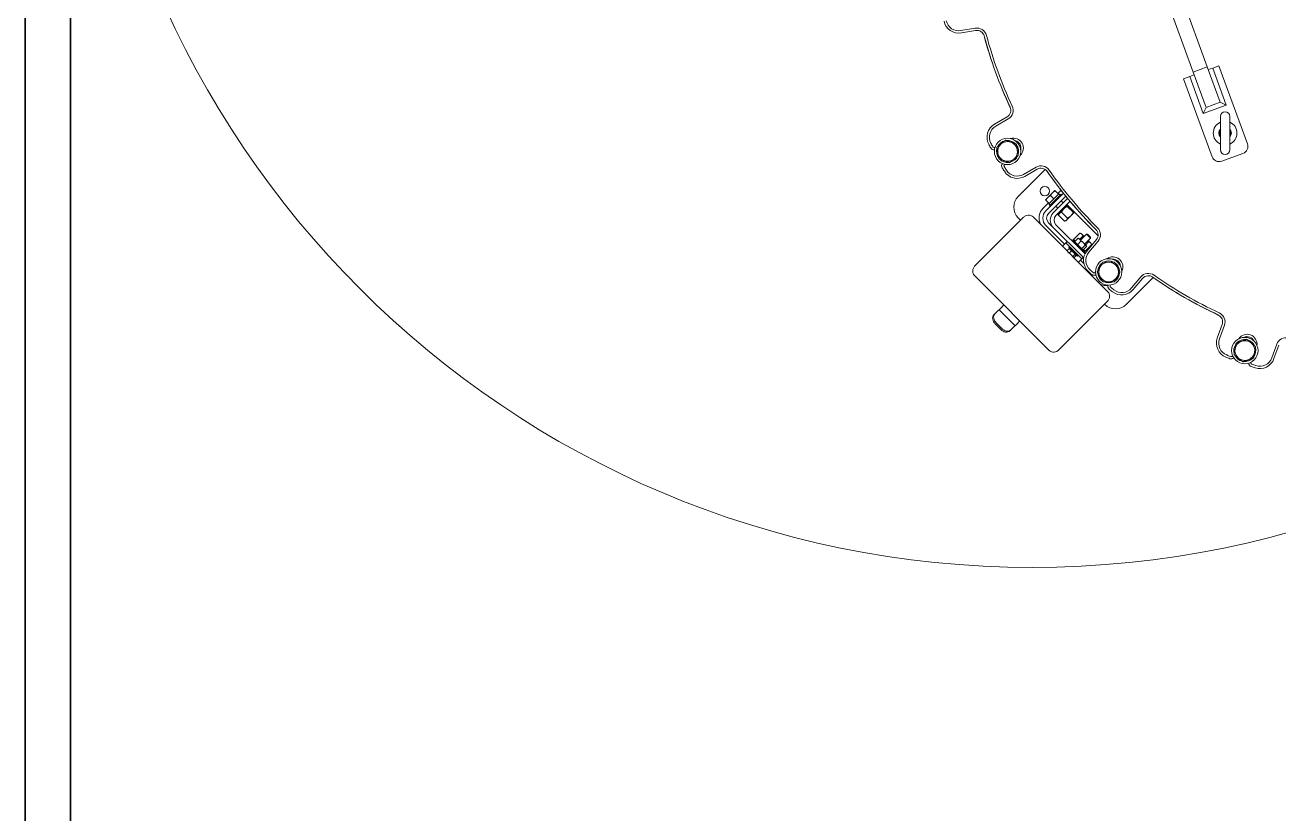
# Model space of a CAD drawing. Header units: inches. Extents: x 20 to 536, y 8 to 344.
# Drawn here: x 20 to 103.1, y 194.9 to 247.1 of the extents above; entities that cross this region are included whole.
import ezdxf

# ---------------------------------------------------------------- set-up
doc = ezdxf.new("R2010")
doc.units = ezdxf.units.IN
doc.header["$LTSCALE"] = 16
doc.header["$MEASUREMENT"] = 0
doc.layers.get('0').update_dxf_attribs({"lineweight": 25})
doc.layers.add('Border', color=7, linetype='Continuous', lineweight=35)
doc.layers.add('Visible', color=7, linetype='Continuous', lineweight=18)

# ---------------------------------------------------------------- blocks, each defined once
blk = doc.blocks.new('Borders 22x34_D')
at = {"layer": 'Border'}
for p, q in [((1.25, 21.5), (1.25, 0.5)), ((1.4375, 0.5), (1.4375, 21.3125))]:
    blk.add_line(p, q, dxfattribs=at)

msp = doc.modelspace()

# ---------------------------------------------------------------- linework, layer by layer
at = {"layer": 'Visible', "linetype": 'Continuous', "lineweight": 18}
for p, q in [((88.474944, 271.342272), (98.353528, 244.364013)), ((97.414501, 244.020171), (89.301675, 266.176173)), ((82.971726, 246.926306), (82.03004, 246.760261)), ((82.056956, 246.607616), (82.998642, 246.77366)), ((98.353528, 244.364013), (97.414501, 244.020171)), ((99.213133, 242.016444), (98.353528, 244.364013)), ((98.715743, 244.283658), (99.126567, 244.434089)), ((99.126567, 244.434089), (101.017699, 239.269438)), ((96.778998, 243.574484), (97.189823, 243.724915)), ((98.67013, 238.409833), (96.778998, 243.574484)), ((97.189823, 243.724915), (97.483269, 243.832365)), ((97.189823, 243.724915), (98.08811, 241.271705)), ((97.414501, 244.020171), (98.274106, 241.672602)), ((98.715743, 244.283658), (98.422297, 244.176207)), ((99.61403, 241.830449), (98.715743, 244.283658)), ((98.08811, 241.271705), (99.61403, 241.830449)), ((98.274106, 241.672602), (99.213133, 242.016444)), ((99.61403, 241.830449), (99.213133, 242.016444)), ((85.08321, 241.046357), (84.255105, 240.56825)), ((98.08811, 241.271705), (98.274106, 241.672602)), ((99.21949, 241.073688), (99.21949, 238.868964)), ((99.849411, 238.868964), (99.849411, 241.073688)), ((84.332605, 240.434016), (85.16071, 240.912123)), ((84.288262, 239.034321), (84.27154, 239.024667)), ((100.720106, 238.628003), (99.311565, 238.11224)), ((84.92654, 237.890173), (84.943262, 237.899828)), ((87.00571, 237.716489), (86.177605, 237.238383)), ((85.820463, 235.776093), (87.610006, 237.565636)), ((86.255105, 237.104149), (87.08321, 237.582255)), ((88.099973, 236.0216), (87.790613, 235.71224)), ((88.254652, 236.176279), (88.099973, 236.0216)), ((88.49772, 235.933211), (88.282283, 236.148648)), ((88.664791, 236.187975), (88.453874, 235.977057)), ((87.835156, 235.358339), (87.482163, 235.005347)), ((87.790613, 235.71224), (87.635934, 235.557561)), ((88.820856, 235.990485), (87.65894, 234.82857)), ((87.879002, 235.314493), (87.663565, 235.52993)), ((88.9785, 235.794577), (87.835717, 234.651793)), ((87.858532, 235.294023), (87.879002, 235.314493)), ((87.858532, 235.294023), (87.94692, 235.205634)), ((87.926271, 235.361762), (87.879002, 235.314493)), ((88.666493, 235.925208), (87.887005, 235.14572)), ((87.926271, 235.361762), (88.141092, 235.576583)), ((88.188361, 235.623852), (87.972924, 235.839289)), ((88.188361, 235.623852), (88.141092, 235.576583)), ((89.100453, 235.645416), (88.14805, 234.693013)), ((88.23563, 235.671121), (88.188361, 235.623852)), ((88.23563, 235.671121), (88.450452, 235.885942)), ((88.324827, 234.516237), (89.041288, 235.232697)), ((89.041495, 235.232489), (88.420866, 234.61186)), ((88.49772, 235.933211), (88.450452, 235.885942)), ((89.086037, 235.187947), (88.465408, 234.567318)), ((88.49772, 235.933211), (88.521657, 235.957148)), ((88.521657, 235.957148), (88.610045, 235.868759)), ((88.666493, 235.925208), (88.711035, 235.880665)), ((88.674845, 235.490921), (88.810402, 235.355365)), ((89.041288, 235.232697), (89.260879, 235.452289)), ((91.112503, 233.161482), (89.041288, 235.232697)), ((82.968566, 231.192055), (86.150547, 234.374035)), ((85.979427, 234.202915), (85.820463, 234.36188)), ((89.083081, 232.148608), (86.809398, 234.422291)), ((87.887005, 235.14572), (87.931548, 235.101178)), ((88.321292, 235.137368), (88.456848, 235.001811)), ((88.420866, 234.61186), (88.465408, 234.567318)), ((88.521085, 234.622995), (88.499243, 234.541477)), ((88.896125, 234.144595), (88.499243, 234.541477)), ((88.633625, 234.825035), (88.633833, 234.824827)), ((89.088998, 234.337469), (88.692116, 234.734351)), ((88.987178, 235.178588), (88.987386, 235.17838)), ((89.022399, 234.211194), (89.311709, 234.500504)), ((89.474744, 234.723215), (89.077862, 235.120097)), ((89.311709, 234.500504), (89.542595, 234.73139)), ((87.65894, 233.852763), (88.897584, 232.614119)), ((87.835717, 234.029539), (88.14805, 233.717206)), ((88.14805, 233.717206), (90.165486, 231.69977)), ((90.249908, 231.968902), (88.324827, 233.893983)), ((88.977643, 234.166438), (88.896125, 234.144595)), ((88.977643, 234.166438), (89.022399, 234.211194)), ((88.982436, 232.698972), (88.890513, 232.607048)), ((89.07436, 232.790896), (88.982436, 232.698972)), ((89.33599, 232.345419), (88.982436, 232.698972)), ((89.438392, 232.873756), (89.482934, 232.918298)), ((89.438392, 232.873756), (89.541051, 232.771097)), ((89.482934, 232.918298), (89.597129, 232.804103)), ((89.494382, 232.724428), (89.55095, 232.780996)), ((89.913651, 233.34102), (89.516769, 232.944138)), ((89.538612, 232.86262), (89.516769, 232.944138)), ((89.55095, 232.780996), (90.125121, 232.206826)), ((89.798791, 233.005764), (89.580034, 232.787007)), ((89.594791, 232.737156), (89.587455, 232.757312)), ((89.98371, 232.820845), (89.764953, 232.602088)), ((89.848642, 232.991007), (89.828486, 232.998343)), ((89.908798, 232.930852), (89.848642, 232.991007)), ((90.106525, 233.148147), (89.899014, 232.940636)), ((90.139032, 232.700618), (89.908798, 232.930852)), ((89.995169, 233.319177), (89.913651, 233.34102)), ((89.959304, 232.880345), (90.357162, 233.278203)), ((90.039926, 233.274421), (89.995169, 233.319177)), ((90.196653, 233.117693), (90.039926, 233.274421)), ((90.322121, 232.517528), (90.139032, 232.700618)), ((90.211252, 233.15591), (90.158439, 233.155908)), ((90.211252, 233.15591), (90.223061, 233.144101)), ((90.224469, 232.61518), (90.622327, 233.013038)), ((90.492271, 232.7624), (90.28476, 232.554889)), ((90.411386, 233.278206), (90.357162, 233.278203)), ((90.622327, 233.013038), (90.357162, 233.278203)), ((91.000916, 232.913314), (90.386274, 232.180813)), ((90.411386, 233.278206), (90.62233, 233.067262)), ((90.618545, 232.695801), (90.461818, 232.852528)), ((90.488226, 232.878936), (90.500035, 232.867128)), ((90.500035, 232.867128), (90.500032, 232.814314)), ((90.505011, 232.081181), (91.119653, 232.813682)), ((90.663302, 232.651045), (90.618545, 232.695801)), ((90.62233, 233.067262), (90.622327, 233.013038)), ((88.757576, 232.474112), (88.890513, 232.607048)), ((89.213433, 232.319478), (89.07703, 232.183076)), ((89.085671, 232.138941), (89.080925, 232.156652)), ((89.085671, 232.138941), (89.13481, 232.089802)), ((89.13481, 232.089802), (89.322879, 231.901733)), ((89.169113, 232.399159), (89.225681, 232.455727)), ((89.169113, 232.399159), (89.743283, 231.824988)), ((89.213433, 232.319478), (89.288959, 232.243951)), ((89.364486, 232.168425), (89.228083, 232.032022)), ((89.23982, 232.29309), (89.257501, 232.31077)), ((89.288959, 232.243951), (89.364486, 232.168425)), ((89.322879, 231.901733), (89.472437, 231.752175)), ((89.33599, 232.345419), (89.689543, 231.991865)), ((89.364486, 232.168425), (89.477028, 232.055882)), ((89.589571, 231.94334), (89.453168, 231.806937)), ((89.477028, 232.055882), (89.589571, 231.94334)), ((89.663602, 231.869308), (89.5272, 231.732906)), ((89.589571, 231.94334), (89.626587, 231.906324)), ((89.626587, 231.906324), (89.663602, 231.869308)), ((89.637214, 231.895696), (89.654895, 231.913376)), ((90.043097, 231.638312), (89.689543, 231.991865)), ((89.743283, 231.824988), (89.799852, 231.881557)), ((90.259259, 232.545296), (90.040502, 232.326539)), ((90.068552, 232.150257), (90.125121, 232.206826)), ((90.08128, 232.250666), (90.101436, 232.24333)), ((90.115221, 232.196926), (90.21788, 232.094268)), ((90.349889, 232.454666), (90.131132, 232.23591)), ((90.148227, 232.253005), (90.262422, 232.13881)), ((90.206744, 232.194488), (90.288262, 232.172645)), ((90.21788, 232.094268), (90.262422, 232.13881)), ((90.685144, 232.569527), (90.288262, 232.172645)), ((90.335132, 232.504518), (90.322121, 232.517528)), ((90.335132, 232.504518), (90.342468, 232.484362)), ((90.663302, 232.651045), (90.685144, 232.569527)), ((89.472437, 231.752175), (89.483065, 231.741547)), ((89.483065, 231.741547), (89.500777, 231.736801)), ((91.766415, 229.465273), (89.492732, 231.738957)), ((89.951173, 231.546388), (89.818237, 231.413452)), ((89.951173, 231.546388), (90.043097, 231.638312)), ((89.958244, 231.553459), (90.172228, 231.339475)), ((90.043097, 231.638312), (90.13502, 231.730236)), ((92.402659, 231.523001), (92.348608, 231.468949)), ((92.523389, 231.290177), (92.561404, 231.328192)), ((82.92031, 230.533204), (87.877328, 225.576186)), ((90.942066, 230.750731), (90.929655, 230.73594)), ((90.947641, 230.564062), (90.974422, 230.53728)), ((94.764321, 230.40811), (92.976383, 228.620173)), ((93.946357, 230.441796), (93.331715, 229.709294)), ((93.450452, 229.609662), (94.065094, 230.342164)), ((91.933173, 229.893888), (91.945585, 229.90868)), ((84.641564, 228.3581), (84.868489, 228.585025)), ((91.71816, 228.806422), (88.536179, 225.624442)), ((91.56217, 228.620173), (91.54704, 228.635302)), ((84.272549, 227.989085), (84.207549, 227.924085)), ((84.272549, 227.989085), (84.495793, 228.212328)), ((84.495793, 228.212328), (84.54964, 228.266176)), ((84.641564, 228.3581), (84.54964, 228.266176)), ((84.54964, 228.266176), (85.6103, 227.205516)), ((84.311103, 227.320531), (84.664656, 226.966978)), ((84.729656, 227.031978), (84.376103, 227.385531)), ((85.268209, 226.863425), (85.333209, 226.928425)), ((85.556453, 227.151668), (85.333209, 226.928425)), ((85.6103, 227.205516), (85.556453, 227.151668)), ((85.6103, 227.205516), (85.702224, 227.29744)), ((85.929149, 227.524365), (85.702224, 227.29744)), ((99.343406, 227.294729), (99.016361, 226.396183)), ((99.162014, 226.34317), (99.489058, 227.241716)), ((100.027752, 225.242438), (100.021148, 225.224294)), ((102.956524, 225.979662), (102.62948, 225.081116)), ((102.775132, 225.028102), (103.102176, 225.926649)), ((101.252145, 224.776247), (101.258749, 224.794392))]:
    msp.add_line(p, q, dxfattribs=at)
at = {"layer": 'Visible'}
for p, q in [((85.716353, 239.174761), (85.710904, 239.17017)), ((92.236, 231.371138), (92.232449, 231.36496)), ((101.03146, 226.267981), (101.030237, 226.260961))]:
    msp.add_line(p, q, dxfattribs=at)
at = {"layer": 'Visible', "linetype": 'Continuous', "lineweight": 18}
for centre, radius in [((86.745878, 274.199595), 63), ((87.588229, 236.129647), 0.315)]:
    msp.add_circle(centre, radius, dxfattribs=at)
at = {"layer": 'Visible'}
for centre in [(85.118206, 238.757161), (91.816753, 230.774143), (100.841681, 225.563599)]:
    msp.add_circle(centre, 0.875, dxfattribs=at)
at = {"layer": 'Visible', "linetype": 'Continuous', "lineweight": 18}
for centre, radius, start, end in [((81.883307, 247.592424), 1, 191.91885121, 280), ((81.883307, 247.592424), 0.845, 191.91885121, 280), ((83.085466, 246.281257), 0.655, 14.94542972, 100), ((83.085466, 246.281257), 0.5, 14.94542972, 100), ((111.104451, 253.760326), 28.501331, 194.87278196, 205.12721804), ((111.104451, 253.760326), 28.5, 194.94542972, 205.05457028), ((111.104451, 253.760326), 28.345, 194.94542972, 205.05457028), ((84.83321, 241.479369), 0.5, 300, 25.05457028), ((84.83321, 241.479369), 0.655, 300, 25.05457028), ((99.534451, 241.073688), 0.314961, 0, 180), ((84.755105, 239.702225), 1, 120, 208.08114879), ((84.755105, 239.702225), 0.845, 120, 208.08114879), ((99.534451, 239.971326), 0.787402, 113.57817848, 246.42182152), ((99.534451, 239.971326), 0.415343, 139.31583472, 220.68416528), ((99.534451, 239.971326), 0.375, 147.12903493, 212.87096507), ((99.534451, 239.971326), 0.787402, 293.57817848, 66.42182152), ((99.534451, 239.971326), 0.415343, 319.31583472, 40.68416528), ((99.534451, 239.971326), 0.375, 327.12903493, 32.87096507), ((85.50907, 238.982826), 0.655, 312.99005057, 107.00994943), ((85.50907, 238.982826), 0.5, 343.71920441, 76.28079559), ((99.534451, 239.971326), 0.3625, 150.32607559, 209.67392441), ((99.534451, 239.971326), 0.3625, 330.32607559, 29.67392441), ((111.104451, 253.760326), 30.865, 208.08114879, 208.59623929), ((84.22404, 239.106939), 0.25, 208.59623929, 275.74346981), ((111.104451, 253.760326), 30.71, 208.08114879, 208.59623929), ((84.22404, 239.106939), 0.095, 208.59623929, 300), ((99.534451, 238.868964), 0.314961, 180, 0), ((100.548185, 239.097517), 0.5, 290.11113008, 20.11113008), ((84.97404, 237.807901), 0.25, 144.25653019, 211.40376071), ((111.104451, 253.760326), 30.865, 211.40376071, 211.91885121), ((84.97404, 237.807901), 0.095, 120, 211.40376071), ((111.104451, 253.760326), 30.71, 211.40376071, 211.91885121), ((87.33321, 237.149242), 0.655, 34.94542972, 120), ((99.139644, 238.581754), 0.5, 200.11113008, 290.11113008), ((85.755105, 237.970174), 1, 211.91885121, 300), ((85.755105, 237.970174), 0.845, 211.91885121, 300), ((87.33321, 237.149242), 0.5, 34.94542972, 120), ((111.104451, 253.760326), 28.501331, 214.87278196, 225.12721804), ((111.104451, 253.760326), 28.5, 214.94542972, 225.05457028), ((111.104451, 253.760326), 28.345, 214.94542972, 225.05457028), ((86.527569, 235.068986), 1, 135, 225), ((88.146844, 234.340666), 0.94, 135, 205.85311795), ((88.146844, 234.340666), 0.69, 135, 225), ((88.146844, 234.340666), 0.44, 135, 225), ((88.635954, 234.20511), 0.69, 135, 225), ((88.635954, 234.20511), 0.44, 135, 225), ((90.617894, 233.234708), 0.5, 320, 45.05457028), ((90.617894, 233.234708), 0.655, 320, 45.05457028), ((91.152319, 231.538025), 1, 140, 228.08114879), ((91.152319, 231.538025), 0.845, 140, 228.08114879), ((92.106863, 231.119883), 0.655, 332.99005057, 127.00994943), ((92.106863, 231.119883), 0.5, 3.71920441, 96.28079559), ((111.104451, 253.760326), 30.865, 228.08114879, 228.59623929), ((111.104451, 253.760326), 30.71, 228.08114879, 228.59623929), ((90.856881, 230.797005), 0.25, 228.59623929, 295.74346981), ((90.856881, 230.797005), 0.095, 228.59623929, 320), ((94.448116, 230.02077), 0.655, 54.94542972, 140), ((94.448116, 230.02077), 0.5, 54.94542972, 140), ((111.104451, 253.760326), 28.501331, 234.87278196, 245.12721804), ((111.104451, 253.760326), 28.5, 234.94542972, 245.05457028), ((111.104451, 253.760326), 28.345, 234.94542972, 245.05457028), ((91.684791, 230.802719), 0.94, 244.14688205, 274.47312451), ((92.005947, 229.832823), 0.25, 164.25653019, 231.40376071), ((111.104451, 253.760326), 30.865, 231.40376071, 231.91885121), ((92.005947, 229.832823), 0.095, 140, 231.40376071), ((111.104451, 253.760326), 30.71, 231.40376071, 231.91885121), ((92.684408, 230.25245), 1, 231.91885121, 320), ((92.684408, 230.25245), 0.845, 231.91885121, 320), ((92.269276, 229.327279), 1, 225, 315), ((98.873559, 227.465739), 0.5, 340, 65.05457028), ((98.873559, 227.465739), 0.655, 340, 65.05457028), ((99.956054, 226.054163), 1, 160, 248.08114879), ((99.956054, 226.054163), 0.845, 160, 248.08114879), ((100.996045, 225.987711), 0.655, 352.99005057, 147.00994943), ((100.996045, 225.987711), 0.5, 23.71920441, 116.28079559), ((103.572022, 225.755639), 0.655, 74.94542972, 160), ((111.104451, 253.760326), 30.71, 248.08114879, 248.59623929), ((99.931877, 225.256786), 0.095, 248.59623929, 340), ((111.104451, 253.760326), 30.865, 248.08114879, 248.59623929), ((99.931877, 225.256786), 0.25, 248.59623929, 315.74346981), ((101.341416, 224.743755), 0.25, 184.25653019, 251.40376071), ((101.341416, 224.743755), 0.095, 160, 251.40376071), ((111.104451, 253.760326), 30.865, 251.40376071, 251.91885121), ((111.104451, 253.760326), 30.71, 251.40376071, 251.91885121), ((101.835439, 225.370123), 1, 251.91885121, 340), ((101.835439, 225.370123), 0.845, 251.91885121, 340)]:
    msp.add_arc(centre, radius, start, end, dxfattribs=at)
at = {"layer": 'Visible'}
for centre, radius, start, end in [((85.118206, 238.757161), 0.7295, 104.17027142, 156.05198874), ((85.118206, 238.757161), 0.656, 70.11113008, 130.11113008), ((85.118206, 238.757161), 0.7295, 44.17027142, 96.05198874), ((85.118206, 238.757161), 0.656, 10.11113008, 70.11113008), ((85.118206, 238.757161), 0.7295, 164.17027142, 216.05198874), ((85.118206, 238.757161), 0.656, 130.11113008, 190.11113008), ((85.118206, 238.757161), 0.656, 190.11113008, 250.11113008), ((85.118206, 238.757161), 0.656, 310.11113008, 10.11113008), ((85.118206, 238.757161), 0.7295, 34.92105592, 36.05198874), ((85.118206, 238.757161), 0.7295, 344.17027142, 34.92105592), ((85.118206, 238.757161), 0.7295, 224.17027142, 276.05198874), ((85.118206, 238.757161), 0.656, 250.11113008, 310.11113008), ((85.118206, 238.757161), 0.7295, 284.17027142, 336.05198874), ((91.816753, 230.774143), 0.7295, 124.17027142, 176.05198874), ((91.816753, 230.774143), 0.656, 150.11113008, 210.11113008), ((91.816753, 230.774143), 0.656, 90.11113008, 150.11113008), ((91.816753, 230.774143), 0.7295, 64.17027142, 116.05198874), ((91.816753, 230.774143), 0.656, 30.11113008, 90.11113008), ((91.816753, 230.774143), 0.7295, 54.92105592, 56.05198874), ((91.816753, 230.774143), 0.7295, 4.17027142, 54.92105592), ((91.816753, 230.774143), 0.656, 330.11113008, 30.11113008), ((91.816753, 230.774143), 0.7295, 184.17027142, 236.05198874), ((91.816753, 230.774143), 0.656, 210.11113008, 270.11113008), ((91.816753, 230.774143), 0.656, 270.11113008, 330.11113008), ((91.816753, 230.774143), 0.7295, 304.17027142, 356.05198874), ((91.816753, 230.774143), 0.7295, 244.17027142, 296.05198874), ((100.841681, 225.563599), 0.656, 110.11113008, 170.11113008), ((100.841681, 225.563599), 0.7295, 84.17027142, 136.05198874), ((100.841681, 225.563599), 0.656, 50.11113008, 110.11113008), ((100.841681, 225.563599), 0.7295, 74.92105592, 76.05198874), ((100.841681, 225.563599), 0.7295, 24.17027142, 74.92105592), ((100.841681, 225.563599), 0.656, 350.11113008, 50.11113008), ((100.841681, 225.563599), 0.7295, 144.17027142, 196.05198874), ((100.841681, 225.563599), 0.7295, 204.17027142, 256.05198874), ((100.841681, 225.563599), 0.656, 170.11113008, 230.11113008), ((100.841681, 225.563599), 0.656, 290.11113008, 350.11113008), ((100.841681, 225.563599), 0.7295, 324.17027142, 16.05198874), ((100.841681, 225.563599), 0.656, 230.11113008, 290.11113008), ((100.841681, 225.563599), 0.7295, 264.17027142, 316.05198874)]:
    msp.add_arc(centre, radius, start, end, dxfattribs=at)
at = {"layer": 'Visible', "linetype": 'Continuous', "lineweight": 18}
for centre, major_axis, start_param, end_param in [((84.561103, 227.570531), (-0.353553, 0.353553), 0, 1.570796327), ((84.626103, 227.635531), (-0.353553, 0.353553), 0, 1.570796327), ((84.914656, 227.216978), (0.353553, -0.353553), 4.71238898, 6.283185307), ((84.979656, 227.281978), (0.353553, -0.353553), 4.71238898, 6.283185307)]:
    msp.add_ellipse(centre, major_axis=major_axis, ratio=0.707106781, start_param=start_param, end_param=end_param, dxfattribs=at)
at = {"layer": 'Visible'}
for points in [[(84.695563, 239.258867), (84.829995, 239.372114), (84.985224, 239.50288)], [(84.985224, 239.50288), (85.176085, 239.433831), (85.341375, 239.374033)], [(85.341375, 239.374033), (85.506666, 239.314235), (85.697527, 239.245186)], [(84.405903, 239.014854), (84.561132, 239.14562), (84.695563, 239.258867)], [(84.472394, 238.641995), (84.441536, 238.81504), (84.405903, 239.014854)], [(84.538885, 238.269135), (84.503253, 238.46895), (84.472394, 238.641995)], [(85.697527, 239.245186), (85.733159, 239.045372), (85.764018, 238.872327)], [(85.764018, 238.872327), (85.794876, 238.699282), (85.830509, 238.499467)], [(84.895037, 238.140288), (84.729746, 238.200086), (84.538885, 238.269135)], [(85.251188, 238.011442), (85.060327, 238.08049), (84.895037, 238.140288)], [(85.540849, 238.255454), (85.406417, 238.142208), (85.251188, 238.011442)], [(85.830509, 238.499467), (85.67528, 238.368701), (85.540849, 238.255454)], [(91.059271, 230.772674), (91.160413, 230.948645), (91.248005, 231.101041)], [(91.248005, 231.101041), (91.335597, 231.253436), (91.43674, 231.429407)], [(91.43674, 231.429407), (91.639706, 231.429801), (91.815481, 231.430142)], [(91.815481, 231.430142), (91.991255, 231.430483), (92.194222, 231.430877)], [(92.194222, 231.430877), (92.296046, 231.255299), (92.384228, 231.103245)], [(92.384228, 231.103245), (92.472411, 230.95119), (92.574235, 230.775613)], [(91.249278, 230.445042), (91.161095, 230.597097), (91.059271, 230.772674)], [(91.439284, 230.11741), (91.33746, 230.292987), (91.249278, 230.445042)], [(92.385501, 230.447246), (92.297909, 230.29485), (92.196766, 230.118879)], [(92.574235, 230.775613), (92.473093, 230.599641), (92.385501, 230.447246)], [(91.818025, 230.118145), (91.642251, 230.117804), (91.439284, 230.11741)], [(92.196766, 230.118879), (91.9938, 230.118485), (91.818025, 230.118145)], [(100.195427, 225.676259), (100.225615, 225.849422), (100.260472, 226.049373)], [(100.260472, 226.049373), (100.451063, 226.119162), (100.616121, 226.179601)], [(100.616121, 226.179601), (100.781178, 226.240039), (100.97177, 226.309828)], [(100.97177, 226.309828), (101.127504, 226.179665), (101.262374, 226.066941)], [(101.262374, 226.066941), (101.397244, 225.954216), (101.552979, 225.824053)], [(100.130383, 225.303144), (100.16524, 225.503096), (100.195427, 225.676259)], [(100.420988, 225.060257), (100.286118, 225.172981), (100.130383, 225.303144)], [(101.487935, 225.450939), (101.457748, 225.277776), (101.42289, 225.077824)], [(101.552979, 225.824053), (101.518122, 225.624102), (101.487935, 225.450939)], [(100.711593, 224.817369), (100.555858, 224.947532), (100.420988, 225.060257)], [(101.067242, 224.947597), (100.902184, 224.887158), (100.711593, 224.817369)], [(101.42289, 225.077824), (101.232299, 225.008035), (101.067242, 224.947597)]]:
    msp.add_rational_spline(points, [1, 1.0379548493, 1], degree=2, dxfattribs=at)
at = {"layer": 'Visible', "linetype": 'Continuous', "lineweight": 18}
for points, weights in [([(88.099973, 236.0216), (88.028186, 235.949813), (87.972924, 235.839289)], [1, 1.04314139574, 1.01001874936]), ([(88.282283, 236.148648), (88.17176, 236.093387), (88.099973, 236.0216)], [1.01001874936, 1.04314139574, 1]), ([(88.254652, 236.176279), (88.254652, 236.176279), (88.282283, 236.148648)], [1, 1.04314139574, 1.01001874936]), ([(87.663565, 235.52993), (87.635934, 235.557561), (87.635934, 235.557561)], [1.01001874936, 1.04314139574, 1]), ([(87.790613, 235.71224), (87.718826, 235.640453), (87.663565, 235.52993)], [1, 1.04314139574, 1.01001874936]), ([(87.972924, 235.839289), (87.862401, 235.784027), (87.790613, 235.71224)], [1.01001874936, 1.04314139574, 1]), ([(88.565842, 234.667752), (88.521085, 234.622995), (88.499243, 234.541477)], [1, 1.0379548493, 1]), ([(88.692116, 234.734351), (88.610598, 234.712508), (88.565842, 234.667752)], [1, 1.0379548493, 1]), ([(88.855152, 234.957061), (88.765639, 234.867549), (88.692116, 234.734351)], [1, 1.0379548493, 1]), ([(89.077862, 235.120097), (88.944664, 235.046574), (88.855152, 234.957061)], [1, 1.0379548493, 1]), ([(89.097495, 235.176489), (89.086241, 235.151367), (89.077862, 235.120097)], [1.01778805078, 1.01422650336, 1]), ([(89.088998, 234.337469), (89.222196, 234.410992), (89.311709, 234.500504)], [1, 1.0379548493, 1]), ([(89.311709, 234.500504), (89.401222, 234.590017), (89.474744, 234.723215)], [1, 1.0379548493, 1]), ([(89.474744, 234.723215), (89.506014, 234.731594), (89.531137, 234.742848)], [1, 1.01422650336, 1.01778805078]), ([(88.896125, 234.144595), (88.977643, 234.166438), (89.022399, 234.211194)], [1, 1.0379548493, 1]), ([(89.022399, 234.211194), (89.067155, 234.255951), (89.088998, 234.337469)], [1, 1.0379548493, 1]), ([(89.516769, 232.944138), (89.538612, 232.86262), (89.583368, 232.817864)], [1, 1.0379548493, 1]), ([(89.580034, 232.787007), (89.612036, 232.719911), (89.654946, 232.677)], [1, 1.0379548493, 1]), ([(89.587455, 232.757312), (89.582722, 232.770313), (89.580034, 232.787007)], [1.01806179786, 1.0148089431, 1]), ([(89.583368, 232.817864), (89.590237, 232.810995), (89.597783, 232.804756)], [1, 1.00564367999, 1.00960899084]), ([(89.908798, 232.930852), (89.865887, 232.973762), (89.798791, 233.005764)], [1, 1.0379548493, 1]), ([(89.798791, 233.005764), (89.815485, 233.003076), (89.828486, 232.998343)], [1, 1.0148089431, 1.01806179786]), ([(89.98371, 232.820845), (89.951708, 232.887941), (89.908798, 232.930852)], [1, 1.0379548493, 1]), ([(90.039926, 233.274421), (89.995169, 233.319177), (89.913651, 233.34102)], [1, 1.0379548493, 1]), ([(90.139032, 232.700618), (90.07509, 232.764559), (89.98371, 232.820845)], [1, 1.0379548493, 1]), ([(90.106525, 233.148147), (90.084682, 233.229664), (90.039926, 233.274421)], [1, 1.0379548493, 1]), ([(90.182018, 233.103059), (90.146745, 233.125946), (90.106525, 233.148147)], [1.01576129232, 1.01116500448, 1]), ([(90.259259, 232.545296), (90.202973, 232.636676), (90.139032, 232.700618)], [1, 1.0379548493, 1]), ([(90.492271, 232.7624), (90.47007, 232.80262), (90.447183, 232.837894)], [1, 1.01116500448, 1.01576129232]), ([(90.618545, 232.695801), (90.573789, 232.740558), (90.492271, 232.7624)], [1, 1.0379548493, 1]), ([(90.685144, 232.569527), (90.663302, 232.651045), (90.618545, 232.695801)], [1, 1.0379548493, 1]), ([(89.07703, 232.183076), (89.099758, 232.124854), (89.13481, 232.089802)], [1, 1.0379548493, 1]), ([(89.080925, 232.156652), (89.077864, 232.168077), (89.07703, 232.183076)], [1.01806179786, 1.0148089431, 1]), ([(89.13481, 232.089802), (89.169862, 232.05475), (89.228083, 232.032022)], [1, 1.0379548493, 1]), ([(89.228083, 232.032022), (89.270648, 231.953964), (89.322879, 231.901733)], [1, 1.0379548493, 1]), ([(89.322879, 231.901733), (89.37511, 231.849502), (89.453168, 231.806937)], [1, 1.0379548493, 1]), ([(89.654946, 232.677), (89.697857, 232.63409), (89.764953, 232.602088)], [1, 1.0379548493, 1]), ([(89.764953, 232.602088), (89.821239, 232.510708), (89.88518, 232.446766)], [1, 1.0379548493, 1]), ([(89.88518, 232.446766), (89.949122, 232.382825), (90.040502, 232.326539)], [1, 1.0379548493, 1]), ([(90.040502, 232.326539), (90.047239, 232.284708), (90.06827, 232.263677)], [1, 1.0379548493, 1]), ([(90.06827, 232.263677), (90.0893, 232.242646), (90.131132, 232.23591)], [1, 1.0379548493, 1]), ([(90.148881, 232.253658), (90.155119, 232.246113), (90.161988, 232.239244)], [1.00960899084, 1.00564367999, 1]), ([(90.161988, 232.239244), (90.206744, 232.194488), (90.288262, 232.172645)], [1, 1.0379548493, 1]), ([(90.322121, 232.517528), (90.30109, 232.538559), (90.259259, 232.545296)], [1, 1.0379548493, 1]), ([(90.349889, 232.454666), (90.343152, 232.496498), (90.322121, 232.517528)], [1, 1.0379548493, 1]), ([(89.453168, 231.806937), (89.455258, 231.769354), (89.472437, 231.752175)], [1, 1.0379548493, 1]), ([(89.472437, 231.752175), (89.489616, 231.734996), (89.5272, 231.732906)], [1, 1.0379548493, 1]), ([(92.296208, 231.506092), (92.298708, 231.508549), (92.301186, 231.511027)], [1.00197275572, 1.0010134378, 1]), ([(92.301186, 231.511027), (92.324229, 231.534071), (92.345649, 231.559179)], [1, 1.00950299289, 1.0142473383])]:
    msp.add_rational_spline(points, weights, degree=2, dxfattribs=at)
for points, knots in [([(86.150547, 234.374035), (86.194941, 234.41843), (86.249782, 234.458295), (86.367493, 234.514801), (86.430381, 234.531424), (86.546948, 234.540469), (86.608388, 234.533465), (86.720059, 234.493928), (86.770309, 234.461379), (86.809398, 234.422291)], [7.665695365, 7.665695365, 7.665695365, 7.665695365, 8.144102187, 8.144102187, 8.622509008, 8.622509008, 9.101363421, 9.101363421, 9.580217834, 9.580217834, 9.580217834, 9.580217834]), ([(82.92031, 230.533204), (82.881222, 230.572292), (82.848674, 230.622542), (82.809136, 230.734214), (82.802132, 230.795653), (82.811177, 230.91222), (82.827801, 230.975108), (82.884307, 231.092819), (82.924172, 231.14766), (82.968566, 231.192055)], [5.751172896, 5.751172896, 5.751172896, 5.751172896, 6.230027309, 6.230027309, 6.708881722, 6.708881722, 7.187288544, 7.187288544, 7.665695365, 7.665695365, 7.665695365, 7.665695365]), ([(91.766415, 229.465273), (91.805504, 229.426185), (91.838052, 229.375935), (91.87759, 229.264263), (91.884593, 229.202824), (91.875549, 229.086256), (91.858925, 229.023369), (91.802419, 228.905658), (91.762554, 228.850816), (91.71816, 228.806422)], [1.918325214, 1.918325214, 1.918325214, 1.918325214, 2.397179627, 2.397179627, 2.876034039, 2.876034039, 3.354440861, 3.354440861, 3.832847683, 3.832847683, 3.832847683, 3.832847683]), ([(88.536179, 225.624442), (88.491785, 225.580047), (88.436944, 225.540182), (88.319232, 225.483676), (88.256345, 225.467053), (88.139777, 225.458008), (88.078338, 225.465012), (87.966666, 225.504549), (87.916417, 225.537097), (87.877328, 225.576186)], [3.832847683, 3.832847683, 3.832847683, 3.832847683, 4.311254504, 4.311254504, 4.789661326, 4.789661326, 5.268515739, 5.268515739, 5.747370152, 5.747370152, 5.747370152, 5.747370152])]:
    msp.add_open_spline(points, degree=3, knots=knots, dxfattribs=at)

# ---------------------------------------------------------------- block references
at = {"xscale": 16, "yscale": 16, "zscale": 16}
msp.add_blockref('Borders 22x34_D', (0, 0), dxfattribs=at)

doc.saveas('drawing.dxf')
